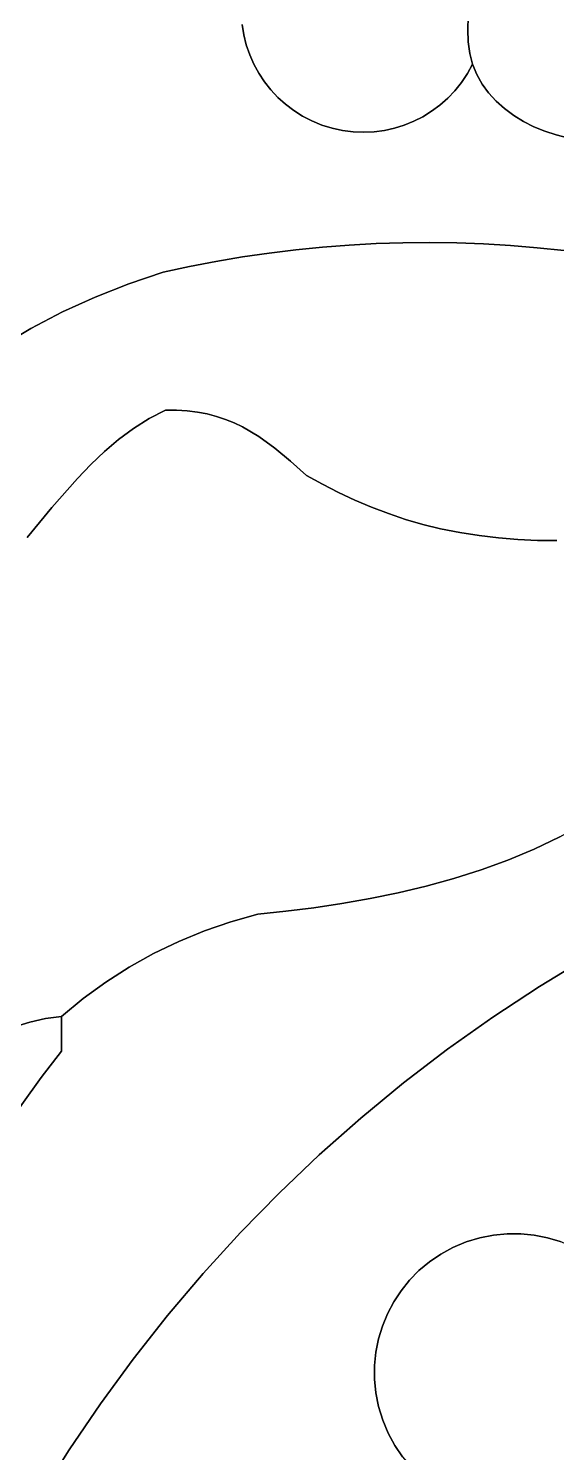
# Model space of a CAD drawing. Header units: inches. Extents: x 37.2 to 70.6, y 17.4 to 61.6.
# Drawn here: x 61.46 to 63.44, y 22.25 to 27.58 of the extents above; entities that cross this region are included whole.
import ezdxf

# ---------------------------------------------------------------- set-up
doc = ezdxf.new("R2010")
doc.units = ezdxf.units.IN
doc.layers.add('SURFACES_FOR_SKETCHUP', color=7, linetype='Continuous')

msp = doc.modelspace()

# ---------------------------------------------------------------- linework, layer by layer
at = {"layer": 'SURFACES_FOR_SKETCHUP'}
for points, invisible_edges in [([(63.4206, 28.0458), (63.3804, 28.0303), (63.4386, 27.1858)], 10), ([(63.4622, 28.0584), (63.4206, 28.0458), (63.4817, 27.1748)], 10), ([(63.4386, 27.1858), (63.4817, 27.1748), (63.4206, 28.0458)], 10), ([(63.3804, 28.0303), (63.1147, 27.6753), (63.4386, 27.1858)], 11), ([(61.217, 27.8181), (62.2691, 27.5607), (61.2926, 27.8867)], 3), ([(62.2629, 27.5995), (61.2926, 27.8867), (62.2691, 27.5607)], 3), ([(61.1304, 27.7362), (62.2786, 27.5228), (61.217, 27.8181)], 3), ([(62.2691, 27.5607), (61.217, 27.8181), (62.2786, 27.5228)], 3), ([(61.0457, 27.6524), (61.8384, 26.6288), (61.1304, 27.7362)], 3), ([(62.2786, 27.5228), (61.1304, 27.7362), (62.2912, 27.4861)], 3), ([(61.1304, 27.7362), (61.8384, 26.6288), (62.2912, 27.4861)], 11), ([(63.1147, 27.6753), (63.1096, 27.6281), (63.3557, 27.2168)], 10), ([(63.3965, 27.1998), (63.4386, 27.1858), (63.1147, 27.6753)], 10), ([(63.3557, 27.2168), (63.3965, 27.1998), (63.1147, 27.6753)], 10), ([(60.9628, 27.5669), (61.7129, 26.5792), (61.0457, 27.6524)], 3), ([(61.8384, 26.6288), (61.0457, 27.6524), (61.7129, 26.5792)], 3), ([(62.2691, 27.5607), (63.1096, 27.6281), (62.2629, 27.5995)], 3), ([(62.2786, 27.5228), (63.1096, 27.6281), (62.2691, 27.5607)], 3), ([(62.2912, 27.4861), (63.1096, 27.6281), (62.2786, 27.5228)], 3), ([(62.3068, 27.4508), (63.1096, 27.6281), (62.2912, 27.4861)], 3), ([(62.3253, 27.417), (63.1096, 27.6281), (62.3068, 27.4508)], 3), ([(62.3465, 27.3849), (63.1096, 27.6281), (62.3253, 27.417)], 3), ([(62.3703, 27.3547), (63.1096, 27.6281), (62.3465, 27.3849)], 3), ([(62.3967, 27.3266), (63.1096, 27.6281), (62.3703, 27.3547)], 3), ([(62.4253, 27.3008), (63.1096, 27.6281), (62.3967, 27.3266)], 3), ([(62.4253, 27.3008), (62.4562, 27.2773), (63.1096, 27.6281)], 10), ([(63.1096, 27.6281), (62.4562, 27.2773), (63.1078, 27.5807)], 3), ([(63.1096, 27.6281), (63.1078, 27.5807), (63.3167, 27.2365)], 10), ([(63.3167, 27.2365), (63.3557, 27.2168), (63.1096, 27.6281)], 10), ([(60.8819, 27.4796), (61.5907, 26.5232), (60.9628, 27.5669)], 3), ([(61.7129, 26.5792), (60.9628, 27.5669), (61.5907, 26.5232)], 3), ([(62.4892, 27.2565), (63.1078, 27.5807), (62.4562, 27.2773)], 3), ([(62.5242, 27.2384), (63.1078, 27.5807), (62.4892, 27.2565)], 3), ([(62.5611, 27.2232), (63.1078, 27.5807), (62.5242, 27.2384)], 3), ([(62.5997, 27.2112), (63.1078, 27.5807), (62.5611, 27.2232)], 3), ([(62.6391, 27.2026), (63.1078, 27.5807), (62.5997, 27.2112)], 3), ([(62.6787, 27.1975), (63.1078, 27.5807), (62.6391, 27.2026)], 3), ([(62.718, 27.1959), (63.1078, 27.5807), (62.6787, 27.1975)], 3), ([(62.757, 27.1978), (63.1078, 27.5807), (62.718, 27.1959)], 3), ([(62.7955, 27.2029), (63.1078, 27.5807), (62.757, 27.1978)], 3), ([(62.8332, 27.2112), (63.1078, 27.5807), (62.7955, 27.2029)], 3), ([(62.87, 27.2226), (63.1078, 27.5807), (62.8332, 27.2112)], 3), ([(62.87, 27.2226), (62.9056, 27.2371), (63.1078, 27.5807)], 10), ([(62.9056, 27.2371), (62.9399, 27.2544), (63.1078, 27.5807)], 10), ([(63.1097, 27.5346), (63.1078, 27.5807), (62.9399, 27.2544)], 10), ([(63.1097, 27.5346), (63.2455, 27.2845), (63.1078, 27.5807)], 3), ([(63.3167, 27.2365), (63.1078, 27.5807), (63.2798, 27.2591)], 3), ([(63.2798, 27.2591), (63.1078, 27.5807), (63.2455, 27.2845)], 3), ([(62.9399, 27.2544), (62.9726, 27.2747), (63.1097, 27.5346)], 10), ([(62.9726, 27.2747), (63.0037, 27.2977), (63.1097, 27.5346)], 10), ([(63.0037, 27.2977), (63.0327, 27.3233), (63.1097, 27.5346)], 10), ([(63.0327, 27.3233), (63.0597, 27.3516), (63.1097, 27.5346)], 10), ([(63.0597, 27.3516), (63.0844, 27.3823), (63.1097, 27.5346)], 10), ([(63.1156, 27.4909), (63.1097, 27.5346), (63.0844, 27.3823)], 10), ([(63.2141, 27.3126), (63.1097, 27.5346), (63.186, 27.3433)], 3), ([(63.1156, 27.4909), (63.186, 27.3433), (63.1097, 27.5346)], 3), ([(63.2455, 27.2845), (63.1097, 27.5346), (63.2141, 27.3126)], 3), ([(60.803, 27.3906), (61.5907, 26.5232), (60.8819, 27.4796)], 3), ([(61.9669, 26.672), (62.2912, 27.4861), (61.8384, 26.6288)], 3), ([(62.2912, 27.4861), (61.9669, 26.672), (62.3068, 27.4508)], 3), ([(63.1065, 27.4154), (63.1156, 27.4909), (63.0844, 27.3823)], 3), ([(63.1065, 27.4154), (63.1259, 27.4509), (63.1156, 27.4909)], 8), ([(63.1617, 27.3766), (63.1156, 27.4909), (63.1416, 27.4125)], 3), ([(63.1259, 27.4509), (63.1416, 27.4125), (63.1156, 27.4909)], 2), ([(63.186, 27.3433), (63.1156, 27.4909), (63.1617, 27.3766)], 3), ([(62.3068, 27.4508), (61.9669, 26.672), (62.3253, 27.417)], 3), ([(62.0656, 26.6934), (62.3253, 27.417), (61.9669, 26.672)], 3), ([(62.3253, 27.417), (62.0656, 26.6934), (62.3465, 27.3849)], 3), ([(63.1416, 27.4125), (63.1065, 27.4154), (63.0844, 27.3823)], 9), ([(63.1416, 27.4125), (63.0844, 27.3823), (63.1617, 27.3766)], 3), ([(63.1416, 27.4125), (63.1259, 27.4509), (63.1065, 27.4154)], 8), ([(60.726, 27.3), (61.472, 26.4611), (60.803, 27.3906)], 3), ([(61.5907, 26.5232), (60.803, 27.3906), (61.472, 26.4611)], 3), ([(62.3465, 27.3849), (62.0656, 26.6934), (62.3703, 27.3547)], 3), ([(62.1647, 26.7125), (62.3703, 27.3547), (62.0656, 26.6934)], 3), ([(62.3703, 27.3547), (62.1647, 26.7125), (62.3967, 27.3266)], 3), ([(63.0327, 27.3233), (63.186, 27.3433), (63.0597, 27.3516)], 3), ([(63.0597, 27.3516), (63.1617, 27.3766), (63.0844, 27.3823)], 3), ([(63.1617, 27.3766), (63.0597, 27.3516), (63.186, 27.3433)], 3), ([(61.472, 26.4611), (60.726, 27.3), (61.357, 26.3931)], 3), ([(62.2641, 26.7294), (62.3967, 27.3266), (62.1647, 26.7125)], 3), ([(62.3967, 27.3266), (62.2641, 26.7294), (62.4253, 27.3008)], 3), ([(62.4253, 27.3008), (62.2641, 26.7294), (62.4562, 27.2773)], 3), ([(62.9726, 27.2747), (63.2455, 27.2845), (63.0037, 27.2977)], 3), ([(63.0037, 27.2977), (63.2141, 27.3126), (63.0327, 27.3233)], 3), ([(63.2141, 27.3126), (63.0037, 27.2977), (63.2455, 27.2845)], 3), ([(63.186, 27.3433), (63.0327, 27.3233), (63.2141, 27.3126)], 3), ([(62.3638, 26.744), (62.4562, 27.2773), (62.2641, 26.7294)], 3), ([(62.4562, 27.2773), (62.3638, 26.744), (62.4892, 27.2565)], 3), ([(62.4637, 26.7562), (62.4892, 27.2565), (62.3638, 26.744)], 3), ([(62.4892, 27.2565), (62.4637, 26.7562), (62.5242, 27.2384)], 3), ([(62.9056, 27.2371), (63.0665, 26.7818), (62.9399, 27.2544)], 3), ([(62.9399, 27.2544), (63.0665, 26.7818), (62.9726, 27.2747)], 3), ([(63.2455, 27.2845), (62.9726, 27.2747), (63.2798, 27.2591)], 3), ([(62.9726, 27.2747), (63.0665, 26.7818), (63.2798, 27.2591)], 11), ([(63.1671, 26.778), (63.2798, 27.2591), (63.0665, 26.7818)], 3), ([(63.2798, 27.2591), (63.1671, 26.778), (63.3167, 27.2365)], 3), ([(62.5242, 27.2384), (62.4637, 26.7562), (62.5611, 27.2232)], 3), ([(62.5639, 26.7662), (62.5611, 27.2232), (62.4637, 26.7562)], 3), ([(62.5611, 27.2232), (62.5639, 26.7662), (62.5997, 27.2112)], 3), ([(62.5997, 27.2112), (62.5639, 26.7662), (62.6391, 27.2026)], 3), ([(62.6642, 26.7739), (62.6391, 27.2026), (62.5639, 26.7662)], 3), ([(62.6391, 27.2026), (62.6642, 26.7739), (62.6787, 27.1975)], 3), ([(62.6787, 27.1975), (62.6642, 26.7739), (62.718, 27.1959)], 3), ([(62.7647, 26.7793), (62.718, 27.1959), (62.6642, 26.7739)], 3), ([(62.718, 27.1959), (62.7647, 26.7793), (62.757, 27.1978)], 3), ([(62.757, 27.1978), (62.7647, 26.7793), (62.7955, 27.2029)], 3), ([(62.8652, 26.7825), (62.7955, 27.2029), (62.7647, 26.7793)], 3), ([(62.7955, 27.2029), (62.8652, 26.7825), (62.8332, 27.2112)], 3), ([(62.8332, 27.2112), (62.9659, 26.7833), (62.87, 27.2226)], 3), ([(62.9659, 26.7833), (62.8332, 27.2112), (62.8652, 26.7825)], 3), ([(62.87, 27.2226), (62.9659, 26.7833), (62.9056, 27.2371)], 3), ([(63.0665, 26.7818), (62.9056, 27.2371), (62.9659, 26.7833)], 3), ([(63.3167, 27.2365), (63.1671, 26.778), (63.3557, 27.2168)], 3), ([(63.2677, 26.7719), (63.3557, 27.2168), (63.1671, 26.778)], 3), ([(63.3965, 27.1998), (63.3557, 27.2168), (63.2677, 26.7719)], 10), ([(63.2677, 26.7719), (63.3682, 26.7636), (63.3965, 27.1998)], 10), ([(63.4386, 27.1858), (63.3965, 27.1998), (63.3682, 26.7636)], 10), ([(63.4817, 27.1748), (63.4386, 27.1858), (63.3682, 26.7636)], 10), ([(63.3682, 26.7636), (63.4685, 26.7529), (63.4817, 27.1748)], 10), ([(62.5639, 26.7662), (62.4637, 26.7562), (62.3256, 26.0566)], 10), ([(62.3256, 26.0566), (62.3849, 26.014), (62.5639, 26.7662)], 10), ([(62.6642, 26.7739), (62.5639, 26.7662), (62.3849, 26.014)], 10), ([(62.3849, 26.014), (62.444, 25.9654), (62.6642, 26.7739)], 10), ([(62.444, 25.9654), (62.5636, 25.8785), (62.7647, 26.7793)], 11), ([(62.7647, 26.7793), (62.6642, 26.7739), (62.444, 25.9654)], 10), ([(62.5636, 25.8785), (62.6238, 25.8475), (62.7647, 26.7793)], 10), ([(62.6238, 25.8475), (62.6851, 25.8189), (62.8652, 26.7825)], 10), ([(62.8652, 26.7825), (62.7647, 26.7793), (62.6238, 25.8475)], 10), ([(62.6851, 25.8189), (62.7475, 25.7925), (62.8652, 26.7825)], 10), ([(62.7475, 25.7925), (62.8107, 25.7686), (62.9659, 26.7833)], 10), ([(62.9659, 26.7833), (62.8652, 26.7825), (62.7475, 25.7925)], 10), ([(63.0665, 26.7818), (62.9659, 26.7833), (62.8107, 25.7686)], 10), ([(62.8107, 25.7686), (62.8749, 25.747), (63.0665, 26.7818)], 10), ([(62.8749, 25.747), (62.9399, 25.7279), (63.0665, 26.7818)], 10), ([(63.1671, 26.778), (63.0665, 26.7818), (62.9399, 25.7279)], 10), ([(62.9399, 25.7279), (63.0056, 25.7112), (63.1671, 26.778)], 10), ([(63.0056, 25.7112), (63.0776, 25.6972), (63.1671, 26.778)], 10), ([(63.2677, 26.7719), (63.1671, 26.778), (63.0776, 25.6972)], 10), ([(63.0776, 25.6972), (63.1499, 25.6859), (63.2677, 26.7719)], 10), ([(63.1499, 25.6859), (63.2226, 25.6772), (63.2677, 26.7719)], 10), ([(63.3682, 26.7636), (63.2677, 26.7719), (63.2226, 25.6772)], 10), ([(63.2226, 25.6772), (63.2955, 25.6712), (63.3682, 26.7636)], 10), ([(63.2955, 25.6712), (63.3686, 25.6679), (63.3682, 26.7636)], 10), ([(63.4685, 26.7529), (63.3682, 26.7636), (63.3686, 25.6679)], 10), ([(62.1647, 26.7125), (62.0656, 26.6934), (62.1321, 26.1418)], 10), ([(62.1321, 26.1418), (62.167, 26.1326), (62.1647, 26.7125)], 10), ([(62.2641, 26.7294), (62.1647, 26.7125), (62.167, 26.1326)], 10), ([(62.167, 26.1326), (62.2006, 26.1213), (62.2641, 26.7294)], 10), ([(62.2006, 26.1213), (62.2331, 26.1079), (62.2641, 26.7294)], 10), ([(62.3638, 26.744), (62.2641, 26.7294), (62.2331, 26.1079)], 10), ([(62.2331, 26.1079), (62.2646, 26.0927), (62.3638, 26.744)], 10), ([(62.4637, 26.7562), (62.3638, 26.744), (62.2646, 26.0927)], 10), ([(62.2646, 26.0927), (62.3256, 26.0566), (62.4637, 26.7562)], 10), ([(63.3686, 25.6679), (63.4418, 25.6673), (63.4685, 26.7529)], 10), ([(61.8384, 26.6288), (61.9757, 26.1555), (61.9669, 26.672)], 3), ([(62.0656, 26.6934), (61.9669, 26.672), (62.0576, 26.1535)], 10), ([(61.9757, 26.1555), (62.0177, 26.1557), (61.9669, 26.672)], 10), ([(62.0177, 26.1557), (62.0576, 26.1535), (61.9669, 26.672)], 10), ([(62.0576, 26.1535), (62.0957, 26.1488), (62.0656, 26.6934)], 10), ([(62.0957, 26.1488), (62.1321, 26.1418), (62.0656, 26.6934)], 10), ([(61.7129, 26.5792), (61.9757, 26.1555), (61.8384, 26.6288)], 3), ([(61.5907, 26.5232), (61.9143, 26.1242), (61.7129, 26.5792)], 3), ([(61.9757, 26.1555), (61.7129, 26.5792), (61.9143, 26.1242)], 3), ([(61.472, 26.4611), (61.8003, 26.0461), (61.5907, 26.5232)], 3), ([(61.9143, 26.1242), (61.5907, 26.5232), (61.856, 26.0876)], 3), ([(61.856, 26.0876), (61.5907, 26.5232), (61.8003, 26.0461)], 3), ([(61.357, 26.3931), (61.7471, 26.0007), (61.472, 26.4611)], 3), ([(61.8003, 26.0461), (61.472, 26.4611), (61.7471, 26.0007)], 3), ([(61.246, 26.3194), (61.6463, 25.9001), (61.357, 26.3931)], 3), ([(61.6958, 25.9518), (61.357, 26.3931), (61.6463, 25.9001)], 3), ([(61.7471, 26.0007), (61.357, 26.3931), (61.6958, 25.9518)], 3), ([(61.139, 26.2401), (61.5507, 25.7913), (61.246, 26.3194)], 3), ([(61.6463, 25.9001), (61.246, 26.3194), (61.5507, 25.7913)], 3), ([(61.0364, 26.1553), (61.5507, 25.7913), (61.139, 26.2401)], 3), ([(61.5507, 25.7913), (61.0364, 26.1553), (61.4577, 25.6795)], 3), ([(61.856, 26.0876), (61.8003, 26.0461), (62.2006, 26.1213)], 10), ([(62.2331, 26.1079), (62.2006, 26.1213), (61.8003, 26.0461)], 10), ([(62.0957, 26.1488), (61.856, 26.0876), (62.1321, 26.1418)], 3), ([(61.856, 26.0876), (62.0957, 26.1488), (61.9143, 26.1242)], 3), ([(62.1321, 26.1418), (61.856, 26.0876), (62.167, 26.1326)], 3), ([(62.2006, 26.1213), (62.167, 26.1326), (61.856, 26.0876)], 10), ([(61.9757, 26.1555), (61.9143, 26.1242), (62.0177, 26.1557)], 2), ([(62.0576, 26.1535), (62.0177, 26.1557), (61.9143, 26.1242)], 10), ([(62.0576, 26.1535), (61.9143, 26.1242), (62.0957, 26.1488)], 3), ([(62.2646, 26.0927), (62.2331, 26.1079), (61.8003, 26.0461)], 10), ([(62.3256, 26.0566), (62.2646, 26.0927), (61.8003, 26.0461)], 10), ([(61.8003, 26.0461), (61.7471, 26.0007), (62.3256, 26.0566)], 10), ([(62.3849, 26.014), (62.3256, 26.0566), (61.7471, 26.0007)], 10), ([(61.6463, 25.9001), (62.444, 25.9654), (61.6958, 25.9518)], 3), ([(62.444, 25.9654), (61.6463, 25.9001), (62.5045, 25.9117)], 3), ([(62.3849, 26.014), (61.6958, 25.9518), (62.444, 25.9654)], 3), ([(61.6958, 25.9518), (62.3849, 26.014), (61.7471, 26.0007)], 3), ([(62.444, 25.9654), (62.5045, 25.9117), (62.5636, 25.8785)], 8), ([(61.4577, 25.6795), (61.3177, 24.9521), (62.5045, 25.9117)], 11), ([(61.3177, 24.9521), (61.3272, 24.9197), (62.5045, 25.9117)], 10), ([(62.5636, 25.8785), (62.5045, 25.9117), (61.3272, 24.9197)], 10), ([(61.4577, 25.6795), (62.5045, 25.9117), (61.5507, 25.7913)], 3), ([(61.5507, 25.7913), (62.5045, 25.9117), (61.6463, 25.9001)], 3), ([(62.5636, 25.8785), (61.3272, 24.9197), (62.322, 24.2688)], 11), ([(62.6238, 25.8475), (62.5636, 25.8785), (62.322, 24.2688)], 10), ([(62.322, 24.2688), (62.4262, 24.2797), (62.6238, 25.8475)], 10), ([(62.6851, 25.8189), (62.6238, 25.8475), (62.4262, 24.2797)], 10), ([(62.4262, 24.2797), (62.5312, 24.2929), (62.6851, 25.8189)], 10), ([(62.7475, 25.7925), (62.6851, 25.8189), (62.5312, 24.2929)], 10), ([(62.5312, 24.2929), (62.6367, 24.3086), (62.7475, 25.7925)], 10), ([(62.8107, 25.7686), (62.7475, 25.7925), (62.6367, 24.3086)], 10), ([(62.6367, 24.3086), (62.7422, 24.3272), (62.8107, 25.7686)], 10), ([(62.8749, 25.747), (62.8107, 25.7686), (62.7422, 24.3272)], 10), ([(62.7422, 24.3272), (62.8474, 24.3489), (62.8749, 25.747)], 10), ([(62.9399, 25.7279), (62.8749, 25.747), (62.8474, 24.3489)], 10), ([(62.8474, 24.3489), (62.952, 24.3739), (62.9399, 25.7279)], 10), ([(63.0056, 25.7112), (62.9399, 25.7279), (62.952, 24.3739)], 10), ([(62.952, 24.3739), (63.0555, 24.4025), (63.0056, 25.7112)], 10), ([(63.0555, 24.4025), (63.1576, 24.435), (63.0056, 25.7112)], 10), ([(63.0776, 25.6972), (63.0056, 25.7112), (63.1576, 24.435)], 10), ([(63.1576, 24.435), (63.258, 24.4717), (63.0776, 25.6972)], 10), ([(63.1499, 25.6859), (63.0776, 25.6972), (63.258, 24.4717)], 10), ([(63.258, 24.4717), (63.3563, 24.5127), (63.1499, 25.6859)], 10), ([(63.2226, 25.6772), (63.1499, 25.6859), (63.3563, 24.5127)], 10), ([(63.3563, 24.5127), (63.4521, 24.5584), (63.2226, 25.6772)], 10), ([(63.2955, 25.6712), (63.2226, 25.6772), (63.4521, 24.5584)], 10), ([(63.5451, 24.6091), (63.6349, 24.6649), (63.2955, 25.6712)], 10), ([(63.4521, 24.5584), (63.5451, 24.6091), (63.2955, 25.6712)], 10), ([(63.3686, 25.6679), (63.2955, 25.6712), (63.6349, 24.6649)], 10), ([(63.6349, 24.6649), (63.7212, 24.7262), (63.3686, 25.6679)], 10), ([(63.4418, 25.6673), (63.3686, 25.6679), (63.7212, 24.7262)], 10), ([(61.2041, 24.8519), (61.7526, 24.0144), (61.3272, 24.9197)], 3), ([(62.221, 24.2406), (62.322, 24.2688), (61.3272, 24.9197)], 10), ([(62.1221, 24.2066), (62.221, 24.2406), (61.3272, 24.9197)], 10), ([(62.0255, 24.1668), (62.1221, 24.2066), (61.3272, 24.9197)], 10), ([(62.0255, 24.1668), (61.3272, 24.9197), (61.9316, 24.1215)], 3), ([(61.9316, 24.1215), (61.3272, 24.9197), (61.8405, 24.0706)], 3), ([(61.8405, 24.0706), (61.3272, 24.9197), (61.7526, 24.0144)], 3), ([(61.0788, 24.7886), (61.668, 23.9529), (61.2041, 24.8519)], 3), ([(61.7526, 24.0144), (61.2041, 24.8519), (61.668, 23.9529)], 3), ([(61.468, 23.865), (61.668, 23.9529), (61.0788, 24.7886)], 11), ([(61.4104, 23.8478), (61.468, 23.865), (61.0788, 24.7886)], 10), ([(63.3563, 24.5127), (63.5545, 24.1071), (63.4521, 24.5584)], 3), ([(63.1576, 24.435), (63.3759, 23.9986), (63.258, 24.4717)], 3), ([(63.258, 24.4717), (63.5545, 24.1071), (63.3563, 24.5127)], 3), ([(63.5545, 24.1071), (63.258, 24.4717), (63.3759, 23.9986)], 3), ([(63.0555, 24.4025), (63.3759, 23.9986), (63.1576, 24.435)], 3), ([(62.8474, 24.3489), (63.2017, 23.884), (62.952, 24.3739)], 3), ([(62.952, 24.3739), (63.2017, 23.884), (63.0555, 24.4025)], 3), ([(63.3759, 23.9986), (63.0555, 24.4025), (63.2017, 23.884)], 3), ([(62.6367, 24.3086), (63.032, 23.7635), (62.7422, 24.3272)], 3), ([(62.7422, 24.3272), (63.032, 23.7635), (62.8474, 24.3489)], 3), ([(63.2017, 23.884), (62.8474, 24.3489), (63.032, 23.7635)], 3), ([(62.221, 24.2406), (62.7069, 23.5053), (62.322, 24.2688)], 3), ([(62.322, 24.2688), (62.7069, 23.5053), (62.4262, 24.2797)], 3), ([(62.4262, 24.2797), (62.7069, 23.5053), (62.5312, 24.2929)], 3), ([(62.5312, 24.2929), (62.8671, 23.6373), (62.6367, 24.3086)], 3), ([(62.8671, 23.6373), (62.5312, 24.2929), (62.7069, 23.5053)], 3), ([(63.032, 23.7635), (62.6367, 24.3086), (62.8671, 23.6373)], 3), ([(62.0255, 24.1668), (62.5517, 23.3679), (62.1221, 24.2066)], 3), ([(62.1221, 24.2066), (62.5517, 23.3679), (62.221, 24.2406)], 3), ([(62.7069, 23.5053), (62.221, 24.2406), (62.5517, 23.3679)], 3), ([(61.9316, 24.1215), (62.5517, 23.3679), (62.0255, 24.1668)], 3), ([(61.8405, 24.0706), (62.4016, 23.2251), (61.9316, 24.1215)], 3), ([(62.5517, 23.3679), (61.9316, 24.1215), (62.4016, 23.2251)], 3), ([(63.3759, 23.9986), (63.9426, 23.318), (63.5545, 24.1071)], 3), ([(61.8405, 24.0706), (61.7526, 24.0144), (61.5865, 23.7565)], 10), ([(61.8405, 24.0706), (61.5865, 23.7565), (62.4016, 23.2251)], 11), ([(61.668, 23.9529), (61.5865, 23.7565), (61.7526, 24.0144)], 3), ([(63.2017, 23.884), (63.8687, 23.2496), (63.3759, 23.9986)], 3), ([(63.9038, 23.2855), (63.3759, 23.9986), (63.8687, 23.2496)], 3), ([(63.9426, 23.318), (63.3759, 23.9986), (63.9038, 23.2855)], 3), ([(61.5269, 23.8779), (61.668, 23.9529), (61.468, 23.865)], 3), ([(61.5269, 23.8779), (61.5869, 23.8864), (61.668, 23.9529)], 8), ([(61.668, 23.9529), (61.5869, 23.8864), (61.5865, 23.7565)], 8), ([(61.5869, 23.8864), (61.5269, 23.8779), (61.5865, 23.7565)], 2), ([(63.032, 23.7635), (63.3063, 23.0727), (63.2017, 23.884)], 3), ([(63.4058, 23.0577), (63.8374, 23.2108), (63.2017, 23.884)], 11), ([(63.3565, 23.0676), (63.4058, 23.0577), (63.2017, 23.884)], 10), ([(63.3565, 23.0676), (63.2017, 23.884), (63.3063, 23.0727)], 3), ([(63.8687, 23.2496), (63.2017, 23.884), (63.8374, 23.2108)], 3), ([(61.4104, 23.8478), (61.3543, 23.8263), (61.5102, 23.6579)], 10), ([(61.4104, 23.8478), (61.5102, 23.6579), (61.468, 23.865)], 3), ([(61.5269, 23.8779), (61.468, 23.865), (61.5865, 23.7565)], 10), ([(61.5865, 23.7565), (61.468, 23.865), (61.5102, 23.6579)], 3), ([(61.3543, 23.8263), (61.3, 23.8007), (61.5102, 23.6579)], 10), ([(61.4379, 23.5565), (61.5102, 23.6579), (61.3, 23.8007)], 10), ([(61.5865, 23.7565), (61.5102, 23.6579), (62.2567, 23.0771)], 10), ([(62.2567, 23.0771), (62.4016, 23.2251), (61.5865, 23.7565)], 10), ([(62.8671, 23.6373), (63.204, 23.0679), (63.032, 23.7635)], 3), ([(63.2553, 23.0729), (63.032, 23.7635), (63.204, 23.0679)], 3), ([(63.3063, 23.0727), (63.032, 23.7635), (63.2553, 23.0729)], 3), ([(61.5102, 23.6579), (61.4379, 23.5565), (62.2567, 23.0771)], 10), ([(62.7069, 23.5053), (63.1017, 23.0421), (62.8671, 23.6373)], 3), ([(63.1527, 23.0577), (62.8671, 23.6373), (63.1017, 23.0421)], 3), ([(63.204, 23.0679), (62.8671, 23.6373), (63.1527, 23.0577)], 3), ([(61.3697, 23.4524), (62.1171, 22.9241), (61.4379, 23.5565)], 3), ([(62.1171, 22.9241), (62.2567, 23.0771), (61.4379, 23.5565)], 10), ([(62.7069, 23.5053), (62.5517, 23.3679), (62.964, 22.9674)], 10), ([(62.7069, 23.5053), (62.964, 22.9674), (63.0066, 22.9964)], 9), ([(62.7069, 23.5053), (63.0066, 22.9964), (63.0525, 23.0215)], 9), ([(62.7069, 23.5053), (63.0525, 23.0215), (63.1017, 23.0421)], 9), ([(61.3697, 23.4524), (61.3055, 23.3458), (62.1171, 22.9241)], 10), ([(62.5517, 23.3679), (62.4016, 23.2251), (62.8896, 22.8985)], 10), ([(62.8896, 22.8985), (62.925, 22.9346), (62.5517, 23.3679)], 10), ([(62.925, 22.9346), (62.964, 22.9674), (62.5517, 23.3679)], 10), ([(61.3055, 23.3458), (61.2456, 23.2368), (61.9831, 22.7661)], 10), ([(61.9831, 22.7661), (62.1171, 22.9241), (61.3055, 23.3458)], 10), ([(61.2456, 23.2368), (61.1899, 23.1255), (61.9831, 22.7661)], 10), ([(62.4016, 23.2251), (62.2567, 23.0771), (62.8306, 22.8175)], 10), ([(62.8306, 22.8175), (62.8581, 22.8593), (62.4016, 23.2251)], 10), ([(62.8581, 22.8593), (62.8896, 22.8985), (62.4016, 23.2251)], 10), ([(63.4537, 23.0431), (63.8374, 23.2108), (63.4058, 23.0577)], 3), ([(61.1386, 23.012), (61.8547, 22.6034), (61.1899, 23.1255)], 3), ([(61.8547, 22.6034), (61.9831, 22.7661), (61.1899, 23.1255)], 10), ([(62.2567, 23.0771), (62.1171, 22.9241), (62.7737, 22.6791)], 10), ([(62.7737, 22.6791), (62.7883, 22.7271), (62.2567, 23.0771)], 10), ([(62.7883, 22.7271), (62.8073, 22.7733), (62.2567, 23.0771)], 10), ([(62.8073, 22.7733), (62.8306, 22.8175), (62.2567, 23.0771)], 10), ([(62.8073, 22.7733), (62.7892, 22.375), (63.1017, 23.0421)], 11), ([(63.7688, 22.7297), (63.1017, 23.0421), (62.7892, 22.375)], 11), ([(62.8073, 22.7733), (63.1017, 23.0421), (62.8306, 22.8175)], 3), ([(63.0525, 23.0215), (62.8306, 22.8175), (63.1017, 23.0421)], 3), ([(63.1017, 23.0421), (63.4537, 23.0431), (63.1527, 23.0577)], 3), ([(63.4537, 23.0431), (63.1017, 23.0421), (63.5, 23.0241)], 3), ([(63.5, 23.0241), (63.1017, 23.0421), (63.7688, 22.7297)], 11), ([(63.1527, 23.0577), (63.3565, 23.0676), (63.204, 23.0679)], 3), ([(63.3565, 23.0676), (63.1527, 23.0577), (63.4058, 23.0577)], 3), ([(63.4058, 23.0577), (63.1527, 23.0577), (63.4537, 23.0431)], 3), ([(63.3063, 23.0727), (63.2553, 23.0729), (63.204, 23.0679)], 8), ([(63.3063, 23.0727), (63.204, 23.0679), (63.3565, 23.0676)], 3), ([(61.0916, 22.8965), (61.8547, 22.6034), (61.1386, 23.012)], 3), ([(62.8306, 22.8175), (63.0525, 23.0215), (62.8581, 22.8593)], 3), ([(62.8581, 22.8593), (63.0525, 23.0215), (62.8896, 22.8985)], 3), ([(63.0525, 23.0215), (63.0066, 22.9964), (62.8896, 22.8985)], 10), ([(62.925, 22.9346), (62.8896, 22.8985), (63.0066, 22.9964)], 10), ([(63.0066, 22.9964), (62.964, 22.9674), (62.925, 22.9346)], 8), ([(62.1171, 22.9241), (61.9831, 22.7661), (62.7587, 22.5796)], 10), ([(62.7587, 22.5796), (62.7638, 22.6299), (62.1171, 22.9241)], 10), ([(62.7638, 22.6299), (62.7737, 22.6791), (62.1171, 22.9241)], 10), ([(61.0916, 22.8965), (61.0345, 22.7654), (61.732, 22.436)], 10), ([(61.732, 22.436), (61.8547, 22.6034), (61.0916, 22.8965)], 10), ([(61.0345, 22.7654), (60.9813, 22.6326), (61.6153, 22.2641)], 10), ([(61.6153, 22.2641), (61.732, 22.436), (61.0345, 22.7654)], 10), ([(61.9831, 22.7661), (61.8547, 22.6034), (62.7634, 22.4773)], 10), ([(62.7585, 22.5286), (62.7587, 22.5796), (61.9831, 22.7661)], 10), ([(62.7634, 22.4773), (62.7585, 22.5286), (61.9831, 22.7661)], 10), ([(62.7883, 22.7271), (62.7892, 22.375), (62.8073, 22.7733)], 3), ([(62.7737, 22.6791), (62.7736, 22.426), (62.7883, 22.7271)], 3), ([(62.7892, 22.375), (62.7883, 22.7271), (62.7736, 22.426)], 3), ([(63.7508, 22.3312), (63.7688, 22.7297), (62.7892, 22.375)], 11), ([(62.7638, 22.6299), (62.7736, 22.426), (62.7737, 22.6791)], 3), ([(60.9813, 22.6326), (60.932, 22.4985), (61.6153, 22.2641)], 10), ([(61.732, 22.436), (62.7892, 22.375), (61.8547, 22.6034)], 3), ([(62.7634, 22.4773), (61.8547, 22.6034), (62.7736, 22.426)], 3), ([(62.7736, 22.426), (61.8547, 22.6034), (62.7892, 22.375)], 3), ([(62.7587, 22.5796), (62.7634, 22.4773), (62.7638, 22.6299)], 3), ([(62.7736, 22.426), (62.7638, 22.6299), (62.7634, 22.4773)], 3), ([(62.7587, 22.5796), (62.7585, 22.5286), (62.7634, 22.4773)], 8), ([(60.932, 22.4985), (60.8868, 22.3629), (61.5046, 22.0879)], 10), ([(61.5046, 22.0879), (61.6153, 22.2641), (60.932, 22.4985)], 10), ([(61.6153, 22.2641), (62.8349, 22.2799), (61.732, 22.436)], 3), ([(62.7892, 22.375), (61.732, 22.436), (62.8099, 22.3258)], 3), ([(62.8099, 22.3258), (61.732, 22.436), (62.8349, 22.2799)], 3), ([(60.8868, 22.3629), (60.8456, 22.2261), (61.5046, 22.0879)], 10), ([(63.058, 22.0806), (62.7892, 22.375), (63.0138, 22.1039)], 3), ([(62.8099, 22.3258), (63.0138, 22.1039), (62.7892, 22.375)], 3), ([(63.058, 22.0806), (63.7508, 22.3312), (62.7892, 22.375)], 11), ([(62.972, 22.1314), (62.8099, 22.3258), (62.9328, 22.1629)], 3), ([(63.0138, 22.1039), (62.8099, 22.3258), (62.972, 22.1314)], 3), ([(62.8099, 22.3258), (62.8349, 22.2799), (62.9328, 22.1629)], 10), ([(63.7508, 22.3312), (63.058, 22.0806), (63.4563, 22.0625)], 11), ([(61.5046, 22.0879), (62.5784, 21.0643), (61.6153, 22.2641)], 3), ([(62.8349, 22.2799), (61.6153, 22.2641), (62.864, 22.2373)], 3), ([(62.864, 22.2373), (61.6153, 22.2641), (62.703, 21.1416)], 11), ([(62.5784, 21.0643), (62.703, 21.1416), (61.6153, 22.2641)], 10), ([(62.8967, 22.1983), (62.9328, 22.1629), (62.8349, 22.2799)], 10), ([(62.8349, 22.2799), (62.864, 22.2373), (62.8967, 22.1983)], 8)]:
    msp.add_3dface(points, dxfattribs=dict(at, invisible_edges=invisible_edges))

doc.saveas('drawing.dxf')
